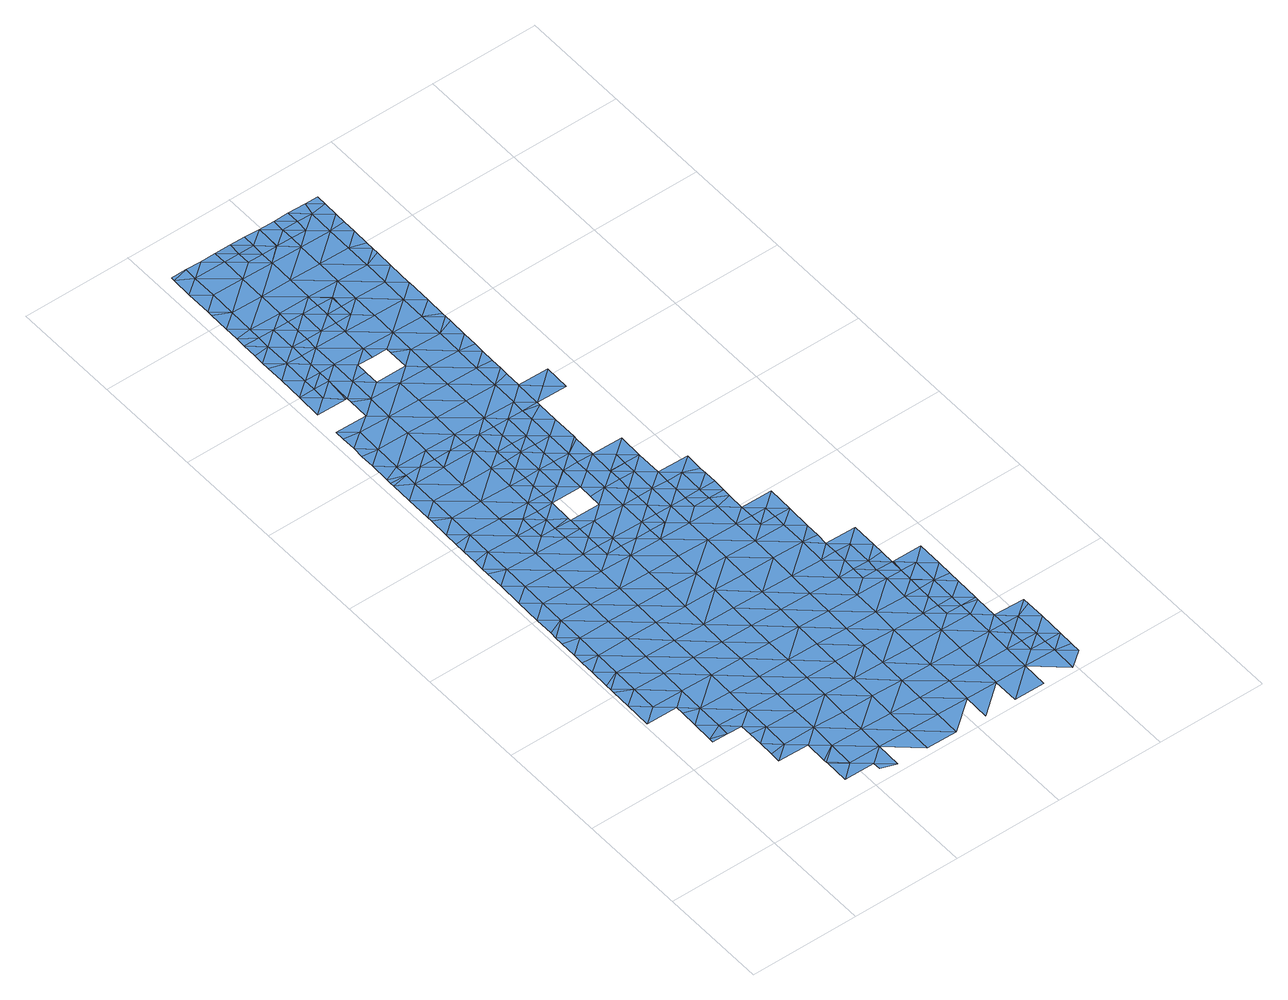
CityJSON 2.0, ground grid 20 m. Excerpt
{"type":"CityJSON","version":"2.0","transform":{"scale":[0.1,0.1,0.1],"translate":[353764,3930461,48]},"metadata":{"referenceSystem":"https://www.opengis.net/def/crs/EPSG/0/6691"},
"CityObjects":{
"waterbody1":{"type":"WaterBody","attributes":{"name":"3","class":"1140","function":"1","WaterBodyRiverFloodingRiskAttribute.description":"6","WaterBodyRiverFloodingRiskAttribute.rankOrg":"2","WaterBodyRiverFloodingRiskAttribute.adminType":"2","WaterBodyRiverFloodingRiskAttribute.scale":"L2"},"geometry":[{"type":"MultiSurface","lod":"1","boundaries":[[[0,1,2]],[[3,2,1]],[[4,0,2]],[[5,6,7]],[[8,0,4]],[[9,8,4]],[[9,10,11]],[[6,12,13]],[[11,10,14]],[[10,9,4]],[[12,6,5]],[[15,4,2]],[[12,16,13]],[[14,17,18]],[[15,2,3]],[[19,16,3]],[[18,17,20]],[[19,13,16]],[[17,14,10]],[[21,12,5]],[[22,23,24]],[[25,26,20]],[[4,27,10]],[[23,22,28]],[[15,3,16]],[[26,25,29]],[[30,22,24]],[[20,17,25]],[[22,31,28]],[[29,32,33]],[[34,12,21]],[[32,35,33]],[[36,28,31]],[[4,15,27]],[[32,29,25]],[[21,36,31]],[[16,12,34]],[[17,10,37]],[[38,25,17]],[[37,10,27]],[[39,40,41]],[[32,42,35]],[[34,43,16]],[[16,44,15]],[[41,45,39]],[[34,21,31]],[[37,38,17]],[[46,39,45]],[[40,47,48]],[[49,35,42]],[[30,50,22]],[[47,30,48]],[[39,47,40]],[[22,50,31]],[[51,32,25]],[[52,53,49]],[[38,51,25]],[[52,49,42]],[[27,15,44]],[[54,42,32]],[[16,43,44]],[[30,47,50]],[[55,56,57]],[[56,53,52]],[[46,58,39]],[[34,31,59]],[[55,53,56]],[[37,27,60]],[[61,38,37]],[[34,62,43]],[[63,52,42]],[[64,65,46]],[[31,50,59]],[[57,66,67]],[[27,44,60]],[[32,51,54]],[[47,39,58]],[[67,66,68]],[[66,57,56]],[[69,44,43]],[[47,70,50]],[[71,51,38]],[[34,59,62]],[[68,72,73]],[[63,42,54]],[[52,74,56]],[[37,60,61]],[[46,65,58]],[[75,59,50]],[[69,43,62]],[[76,73,72]],[[68,66,72]],[[44,77,60]],[[78,66,56]],[[47,58,70]],[[51,79,54]],[[38,61,71]],[[52,63,74]],[[80,81,82]],[[83,50,70]],[[80,76,81]],[[59,75,62]],[[76,72,81]],[[54,84,63]],[[44,69,77]],[[66,85,72]],[[51,71,79]],[[56,74,78]],[[82,86,87]],[[78,85,66]],[[75,50,83]],[[61,60,88]],[[58,89,70]],[[90,74,63]],[[88,60,77]],[[82,81,86]],[[91,92,87]],[[54,79,84]],[[86,91,87]],[[69,62,93]],[[71,61,94]],[[95,96,92]],[[69,97,77]],[[58,98,89]],[[94,61,88]],[[81,72,99]],[[71,100,79]],[[62,75,93]],[[93,97,69]],[[90,63,84]],[[94,100,71]],[[101,102,70]],[[72,85,99]],[[102,75,83]],[[95,92,91]],[[103,88,77]],[[101,70,89]],[[104,84,79]],[[78,105,85]],[[78,74,106]],[[83,70,102]],[[86,81,107]],[[97,103,77]],[[86,108,91]],[[74,90,106]],[[81,99,107]],[[109,93,75]],[[110,95,91]],[[98,111,89]],[[112,113,85]],[[78,114,105]],[[88,115,94]],[[104,79,100]],[[85,105,112]],[[99,85,113]],[[78,106,114]],[[116,110,91]],[[86,107,108]],[[117,97,93]],[[90,118,106]],[[119,120,84]],[[121,99,113]],[[75,102,109]],[[88,103,115]],[[94,122,100]],[[84,104,119]],[[116,91,108]],[[90,84,120]],[[101,89,123]],[[124,105,114]],[[125,99,121]],[[118,126,106]],[[126,127,106]],[[117,93,109]],[[128,103,97]],[[90,120,129]],[[89,111,123]],[[130,94,115]],[[101,131,102]],[[107,99,125]],[[114,106,127]],[[132,124,114]],[[129,120,118]],[[133,110,116]],[[102,131,109]],[[134,97,117]],[[101,123,135]],[[94,130,122]],[[121,136,125]],[[104,137,119]],[[114,127,132]],[[104,100,137]],[[138,118,120]],[[107,125,139]],[[108,107,140]],[[124,132,141]],[[108,142,116]],[[143,133,116]],[[144,123,111]],[[115,103,128]],[[101,135,131]],[[137,100,122]],[[97,134,128]],[[136,145,125]],[[140,107,139]],[[109,146,117]],[[119,147,120]],[[148,143,116]],[[142,148,116]],[[145,149,125]],[[130,115,150]],[[123,144,135]],[[117,146,134]],[[125,151,139]],[[138,120,152]],[[109,131,153]],[[147,119,137]],[[142,108,140]],[[115,128,150]],[[154,152,120]],[[147,154,120]],[[155,125,149]],[[151,125,155]],[[122,130,156]],[[109,153,146]],[[134,157,128]],[[158,159,139]],[[156,130,150]],[[139,159,140]],[[158,139,151]],[[146,157,134]],[[156,160,122]],[[122,161,137]],[[131,135,162]],[[163,148,142]],[[162,135,144]],[[159,164,140]],[[160,161,122]],[[128,165,150]],[[164,166,140]],[[142,140,166]],[[167,152,154]],[[153,131,168]],[[169,144,170]],[[142,171,163]],[[161,172,137]],[[172,154,147]],[[131,162,168]],[[128,157,165]],[[147,137,172]],[[169,162,144]],[[154,173,167]],[[142,166,171]],[[156,150,174]],[[153,168,175]],[[146,153,176]],[[150,165,174]],[[156,177,160]],[[178,168,162]],[[154,179,173]],[[157,146,176]],[[177,161,160]],[[153,175,176]],[[157,180,165]],[[171,166,181]],[[154,182,179]],[[183,156,174]],[[166,184,181]],[[154,172,182]],[[185,186,187]],[[188,171,181]],[[178,162,169]],[[189,175,168]],[[156,183,177]],[[161,190,172]],[[157,176,180]],[[184,191,181]],[[177,190,161]],[[192,193,185]],[[194,195,196]],[[197,189,168]],[[194,179,195]],[[198,169,199]],[[174,165,200]],[[185,187,192]],[[197,168,178]],[[181,201,188]],[[179,182,195]],[[175,189,176]],[[191,201,181]],[[187,202,192]],[[172,203,182]],[[165,180,200]],[[195,204,196]],[[192,205,193]],[[206,204,207]],[[205,191,208]],[[206,196,204]],[[183,174,209]],[[169,198,178]],[[208,193,205]],[[182,210,195]],[[209,174,200]],[[211,177,183]],[[202,212,192]],[[204,213,207]],[[172,190,203]],[[214,213,215]],[[216,204,195]],[[180,176,217]],[[214,207,213]],[[199,218,198]],[[219,211,183]],[[220,197,178]],[[221,216,195]],[[217,176,189]],[[182,222,210]],[[201,191,223]],[[224,200,180]],[[219,183,209]],[[198,225,178]],[[192,226,205]],[[191,205,223]],[[195,210,221]],[[177,211,190]],[[227,226,192]],[[228,215,229]],[[182,203,222]],[[192,212,227]],[[225,220,178]],[[229,215,213]],[[220,189,197]],[[216,230,204]],[[231,224,180]],[[232,201,223]],[[190,233,203]],[[230,234,204]],[[204,234,213]],[[231,180,217]],[[209,200,235]],[[205,236,223]],[[237,210,222]],[[233,238,203]],[[205,226,236]],[[239,229,213]],[[240,241,209]],[[240,209,235]],[[238,242,203]],[[234,239,213]],[[223,243,232]],[[203,242,222]],[[190,244,233]],[[217,189,245]],[[219,209,241]],[[244,190,211]],[[235,200,224]],[[245,246,217]],[[243,223,236]],[[247,237,222]],[[198,248,225]],[[241,249,219]],[[250,211,219]],[[243,251,232]],[[246,252,217]],[[217,253,231]],[[242,247,222]],[[249,250,219]],[[254,189,220]],[[255,256,198]],[[245,189,254]],[[248,257,225]],[[258,235,224]],[[217,252,253]],[[259,233,244]],[[257,260,225]],[[225,260,220]],[[198,256,248]],[[261,237,247]],[[262,263,231]],[[231,264,224]],[[262,231,253]],[[265,211,250]],[[244,211,266]],[[267,258,224]],[[268,245,254]],[[266,211,265]],[[231,263,264]],[[269,259,244]],[[270,271,220]],[[220,271,254]],[[220,260,270]],[[267,224,264]],[[272,248,256]],[[273,268,254]],[[274,256,255]],[[244,266,269]],[[275,258,267]],[[271,273,254]],[[276,272,256]],[[277,268,273]],[[278,276,256]],[[278,256,274]]]}]},
"waterbody2":{"type":"WaterBody","attributes":{"name":"3","class":"1140","function":"1","WaterBodyRiverFloodingRiskAttribute.description":"6","WaterBodyRiverFloodingRiskAttribute.rankOrg":"1","WaterBodyRiverFloodingRiskAttribute.adminType":"2","WaterBodyRiverFloodingRiskAttribute.scale":"L2"},"geometry":[{"type":"MultiSurface","lod":"1","boundaries":[[[124,141,279]],[[124,279,280]],[[105,124,280]],[[112,105,280]],[[112,280,121]],[[121,113,112]],[[279,145,280]],[[136,280,145]],[[136,121,280]]]}]},
"waterbody3":{"type":"WaterBody","attributes":{"name":"3","class":"1140","function":"1","WaterBodyRiverFloodingRiskAttribute.description":"6","WaterBodyRiverFloodingRiskAttribute.rankOrg":"2","WaterBodyRiverFloodingRiskAttribute.adminType":"2","WaterBodyRiverFloodingRiskAttribute.scale":"L2"},"geometry":[{"type":"MultiSurface","lod":"1","boundaries":[[[281,282,283]],[[282,284,283]],[[281,283,285]],[[286,285,283]],[[287,283,284]],[[288,284,289]],[[290,291,292]],[[293,292,294]],[[295,293,294]],[[293,296,292]],[[297,292,298]],[[292,297,290]],[[287,299,283]],[[283,299,286]],[[300,301,298]],[[300,302,301]],[[301,297,298]],[[303,285,286]],[[304,305,289]],[[305,306,289]],[[306,305,294]],[[307,294,305]],[[292,306,294]],[[306,292,291]],[[289,306,288]],[[304,289,308]],[[284,308,289]],[[282,308,284]],[[294,307,309]],[[309,295,294]],[[310,292,296]],[[298,292,310]],[[298,311,300]],[[310,311,298]]]}]},
"waterbody4":{"type":"WaterBody","attributes":{"name":"3","class":"1140","function":"1","WaterBodyRiverFloodingRiskAttribute.description":"6","WaterBodyRiverFloodingRiskAttribute.rankOrg":"1","WaterBodyRiverFloodingRiskAttribute.adminType":"2","WaterBodyRiverFloodingRiskAttribute.scale":"L2"},"geometry":[{"type":"MultiSurface","lod":"1","boundaries":[[[167,312,152]],[[173,194,312]],[[167,173,312]],[[313,212,314]],[[212,228,314]],[[212,315,228]],[[202,315,212]],[[202,187,315]],[[118,126,129]],[[193,208,316]],[[317,207,318]],[[319,317,318]],[[320,319,318]],[[184,166,316]],[[141,321,319]],[[319,321,317]],[[312,196,317]],[[185,193,322]],[[187,323,315]],[[132,321,141]],[[228,315,215]],[[228,229,314]],[[164,316,166]],[[164,159,316]],[[193,316,322]],[[322,316,159]],[[158,151,322]],[[322,151,324]],[[185,322,186]],[[324,186,322]],[[186,324,187]],[[187,324,323]],[[145,323,324]],[[315,323,318]],[[315,318,215]],[[214,215,318]],[[149,324,155]],[[239,313,314]],[[158,322,159]],[[151,155,324]],[[149,145,324]],[[320,318,323]],[[229,239,314]],[[207,214,318]],[[206,207,317]],[[196,206,317]],[[194,196,312]],[[179,194,173]],[[312,317,325]],[[325,152,312]],[[138,152,325]],[[127,126,325]],[[127,325,321]],[[127,321,132]],[[126,118,325]],[[138,325,118]],[[317,321,325]],[[208,191,316]],[[184,316,191]]]}]},
"waterbody5":{"type":"WaterBody","attributes":{"name":"3","class":"1140","function":"1","WaterBodyRiverFloodingRiskAttribute.description":"6","WaterBodyRiverFloodingRiskAttribute.rankOrg":"1","WaterBodyRiverFloodingRiskAttribute.adminType":"2","WaterBodyRiverFloodingRiskAttribute.scale":"L2"},"geometry":[{"type":"MultiSurface","lod":"1","boundaries":[[[326,327,328]],[[327,326,329]],[[330,331,332]],[[331,333,332]],[[333,331,334]],[[333,334,335]],[[336,335,334]],[[335,336,337]],[[338,337,336]],[[339,337,338]],[[340,337,339]],[[341,340,339]],[[342,340,341]],[[342,335,340]],[[343,342,341]],[[344,342,343]],[[345,342,344]],[[346,342,345]],[[333,342,346]],[[347,333,346]],[[332,333,347]],[[348,344,349]],[[344,251,349]],[[343,251,344]],[[232,251,343]],[[188,201,341]],[[341,171,188]],[[171,341,350]],[[163,171,350]],[[148,351,143]],[[350,351,148]],[[133,143,351]],[[133,351,110]],[[352,353,354]],[[353,355,354]],[[356,355,353]],[[356,357,355]],[[358,359,360]],[[358,360,361]],[[360,362,361]],[[290,297,363]],[[297,364,363]],[[364,297,301]],[[365,302,300]],[[365,366,302]],[[365,367,366]],[[368,369,370]],[[369,368,371]],[[368,351,371]],[[351,368,110]],[[95,110,368]],[[95,372,96]],[[373,374,375]],[[373,376,374]],[[376,373,377]],[[377,373,378]],[[373,379,378]],[[373,380,379]],[[376,377,354]],[[376,354,381]],[[354,382,381]],[[383,381,382]],[[383,384,381]],[[383,385,384]],[[383,386,385]],[[303,386,383]],[[286,386,303]],[[286,299,386]],[[281,285,387]],[[285,303,387]],[[387,303,383]],[[387,282,281]],[[388,282,387]],[[388,308,282]],[[304,308,388]],[[307,305,389]],[[390,391,392]],[[390,393,391]],[[361,393,390]],[[390,394,361]],[[390,355,394]],[[395,355,390]],[[395,382,355]],[[387,382,395]],[[395,390,392]],[[389,395,392]],[[389,388,395]],[[389,305,388]],[[363,284,288]],[[287,284,396]],[[287,396,299]],[[299,396,397]],[[398,376,399]],[[397,396,400]],[[400,396,401]],[[163,350,148]],[[401,396,363]],[[402,400,401]],[[403,400,402]],[[400,403,404]],[[331,404,403]],[[405,404,331]],[[406,404,405]],[[328,404,406]],[[327,404,328]],[[343,201,232]],[[407,349,251]],[[407,348,349]],[[201,343,341]],[[350,341,339]],[[371,350,339]],[[339,338,371]],[[336,408,338]],[[336,409,408]],[[410,409,336]],[[411,412,409]],[[413,412,411]],[[413,364,412]],[[401,364,413]],[[414,401,413]],[[302,412,364]],[[415,412,302]],[[415,408,412]],[[416,408,415]],[[417,408,416]],[[417,418,338]],[[369,338,418]],[[419,369,418]],[[420,369,419]],[[421,418,422]],[[419,418,421]],[[422,418,417]],[[410,334,403]],[[403,423,410]],[[409,412,408]],[[408,417,338]],[[340,335,337]],[[336,334,410]],[[333,335,342]],[[424,399,425]],[[398,399,424]],[[377,352,354]],[[426,376,398]],[[399,384,425]],[[425,384,427]],[[427,384,428]],[[429,428,385]],[[429,385,430]],[[431,430,385]],[[329,430,431]],[[327,329,431]],[[327,431,400]],[[331,330,405]],[[334,331,403]],[[400,404,327]],[[423,403,402]],[[402,401,414]],[[431,397,400]],[[386,397,431]],[[396,284,363]],[[288,291,363]],[[288,306,291]],[[388,305,304]],[[388,387,395]],[[386,299,397]],[[386,431,385]],[[384,385,428]],[[399,381,384]],[[387,383,382]],[[381,399,376]],[[376,426,374]],[[380,373,375]],[[380,375,432]],[[95,368,372]],[[351,350,371]],[[369,371,338]],[[369,420,370]],[[372,368,370]],[[366,415,302]],[[301,302,364]],[[401,363,364]],[[291,290,363]],[[362,433,393]],[[361,362,393]],[[394,358,361]],[[357,394,355]],[[382,354,355]],[[433,434,435]],[[311,367,365]],[[307,389,436]],[[437,436,389]],[[392,438,437]],[[438,392,439]],[[392,391,439]],[[393,440,391]],[[393,435,440]],[[440,439,391]],[[437,389,392]],[[307,436,309]],[[300,311,365]],[[433,435,393]]]}]},
"waterbody6":{"type":"WaterBody","attributes":{"name":"3","class":"1140","function":"1","WaterBodyRiverFloodingRiskAttribute.description":"6","WaterBodyRiverFloodingRiskAttribute.rankOrg":"1","WaterBodyRiverFloodingRiskAttribute.adminType":"2","WaterBodyRiverFloodingRiskAttribute.scale":"L2"},"geometry":[{"type":"MultiSurface","lod":"1","boundaries":[[[441,442,443]],[[210,237,221]],[[444,234,441]],[[443,444,441]],[[441,234,230]],[[237,261,445]],[[221,237,445]],[[445,216,221]],[[446,442,445]],[[216,441,230]],[[445,441,216]],[[441,445,442]],[[261,446,445]]]}]},
"waterbody7":{"type":"WaterBody","attributes":{"name":"3","class":"1140","function":"1","WaterBodyRiverFloodingRiskAttribute.description":"6","WaterBodyRiverFloodingRiskAttribute.rankOrg":"1","WaterBodyRiverFloodingRiskAttribute.adminType":"2","WaterBodyRiverFloodingRiskAttribute.scale":"L2"},"geometry":[{"type":"MultiSurface","lod":"1","boundaries":[[[447,242,448]],[[269,447,448]],[[238,448,242]],[[259,269,448]],[[233,259,448]],[[233,448,238]]]}]},
"waterbody8":{"type":"WaterBody","attributes":{"name":"3","class":"1140","function":"1","WaterBodyRiverFloodingRiskAttribute.description":"6","WaterBodyRiverFloodingRiskAttribute.rankOrg":"1","WaterBodyRiverFloodingRiskAttribute.adminType":"2","WaterBodyRiverFloodingRiskAttribute.scale":"L2"},"geometry":[{"type":"MultiSurface","lod":"1","boundaries":[[[275,449,258]],[[449,275,450]],[[450,451,449]],[[451,452,453]],[[240,258,449]],[[250,453,452]],[[453,250,249]],[[241,453,249]],[[241,240,449]],[[240,235,258]],[[451,453,449]],[[453,241,449]]]}]},
"waterbody9":{"type":"WaterBody","attributes":{"name":"3","class":"1140","function":"1","WaterBodyRiverFloodingRiskAttribute.description":"6","WaterBodyRiverFloodingRiskAttribute.rankOrg":"1","WaterBodyRiverFloodingRiskAttribute.adminType":"2","WaterBodyRiverFloodingRiskAttribute.scale":"L2"},"geometry":[{"type":"MultiSurface","lod":"1","boundaries":[[[454,455,456]],[[455,264,457]],[[456,455,458]],[[264,263,457]],[[459,458,457]],[[246,460,252]],[[268,277,460]],[[246,268,460]],[[246,245,268]],[[460,461,457]],[[457,253,460]],[[262,253,457]],[[277,461,460]],[[459,457,461]],[[253,252,460]],[[262,457,263]],[[457,458,455]],[[454,275,267]],[[455,267,264]],[[267,455,454]]]}]},
"waterbody10":{"type":"WaterBody","attributes":{"name":"3","class":"1140","function":"1","WaterBodyRiverFloodingRiskAttribute.description":"6","WaterBodyRiverFloodingRiskAttribute.rankOrg":"1","WaterBodyRiverFloodingRiskAttribute.adminType":"2","WaterBodyRiverFloodingRiskAttribute.scale":"L2"},"geometry":[{"type":"MultiSurface","lod":"1","boundaries":[[[462,271,463]],[[463,464,462]],[[270,463,271]],[[463,465,464]],[[257,248,466]],[[257,466,260]],[[260,463,270]],[[465,463,466]],[[276,465,466]],[[272,276,466]],[[272,466,248]],[[466,463,260]]]}]},
"waterbody11":{"type":"WaterBody","attributes":{"name":"3","class":"1140","function":"1","WaterBodyRiverFloodingRiskAttribute.description":"6","WaterBodyRiverFloodingRiskAttribute.rankOrg":"2","WaterBodyRiverFloodingRiskAttribute.adminType":"2","WaterBodyRiverFloodingRiskAttribute.scale":"L2"},"geometry":[{"type":"MultiSurface","lod":"1","boundaries":[[[378,467,377]],[[378,468,467]],[[468,469,467]],[[353,467,469]],[[467,353,352]],[[357,356,470]],[[470,356,469]],[[471,470,469]],[[471,359,470]],[[470,359,358]],[[357,470,358]],[[353,469,356]],[[352,377,467]],[[379,468,378]],[[394,357,358]]]}]}
},
"vertices":[
[4,366,7],[4,319,6],[33,342,6],[61,318,6],[33,388,7],[87,226,5],[59,234,6],[59,226,6],[5,403,7],[5,411,7],[34,434,7],[5,421,7],[88,248,6],[60,271,6],[6,458,7],[89,341,6],[88,294,6],[35,480,7],[6,483,7],[61,303,6],[7,504,7],[115,225,5],[143,155,4],[114,150,5],[114,132,4],[36,526,8],[7,533,7],[90,387,7],[115,178,5],[7,550,7],[171,131,4],[144,201,5],[36,573,8],[8,562,8],[144,247,5],[8,596,8],[115,204,5],[91,433,7],[92,480,8],[198,62,3],[170,85,4],[170,81,4],[37,619,8],[145,293,6],[146,340,6],[170,39,3],[226,38,3],[199,108,4],[170,90,4],[9,643,8],[200,154,5],[92,526,8],[38,665,8],[10,688,8],[93,572,8],[10,721,8],[39,711,8],[10,735,8],[255,61,3],[200,200,5],[147,386,7],[147,432,7],[201,246,5],[94,618,8],[226,24,3],[254,14,3],[39,758,8],[11,754,8],[11,782,8],[202,292,5],[256,107,4],[148,479,8],[40,804,8],[11,801,8],[95,664,8],[257,199,5],[12,827,8],[203,339,6],[95,710,8],[149,525,8],[13,864,8],[41,850,8],[13,874,8],[256,153,4],[150,571,8],[96,757,8],[42,896,8],[13,920,8],[203,385,6],[311,60,3],[150,617,8],[42,942,8],[14,959,8],[258,245,5],[204,431,7],[43,965,8],[14,966,8],[259,292,5],[311,13,3],[97,803,8],[205,478,8],[312,106,3],[313,152,4],[259,338,6],[206,524,8],[124,733,8],[151,663,8],[98,849,8],[98,895,8],[314,199,4],[71,965,8],[367,12,3],[124,756,8],[125,779,8],[152,709,8],[260,384,6],[99,942,8],[314,245,4],[180,640,8],[206,570,8],[207,616,8],[125,780,8],[262,477,8],[368,59,3],[152,733,8],[153,802,8],[180,663,8],[180,686,8],[316,337,5],[179,640,8],[261,430,7],[370,151,3],[181,709,8],[99,964,8],[315,291,5],[369,105,3],[153,779,8],[262,523,8],[208,640,8],[154,848,8],[155,895,8],[181,732,8],[156,941,8],[127,964,8],[425,58,3],[182,779,8],[371,244,4],[263,569,8],[128,964,8],[182,801,8],[317,383,6],[182,825,8],[236,639,8],[370,198,4],[264,615,8],[182,824,8],[317,429,7],[372,290,4],[183,847,8],[183,871,8],[318,476,8],[319,522,8],[426,104,3],[156,963,8],[184,894,8],[373,336,5],[184,917,8],[264,639,8],[426,150,3],[481,57,3],[424,11,3],[185,963,8],[320,568,8],[292,638,8],[373,382,6],[427,197,3],[428,243,3],[375,475,8],[482,103,3],[293,638,8],[429,289,4],[212,940,8],[321,614,8],[374,428,7],[212,917,8],[239,847,8],[239,824,8],[239,823,8],[213,962,8],[484,196,5],[376,521,8],[240,916,8],[268,846,8],[239,870,8],[293,661,8],[321,660,8],[294,684,8],[483,149,4],[538,56,3],[481,10,3],[429,335,5],[241,962,8],[267,823,8],[376,567,8],[322,707,8],[268,893,8],[294,707,8],[294,730,8],[240,893,8],[430,381,6],[349,637,8],[432,474,8],[296,822,8],[323,753,8],[295,754,8],[295,776,8],[350,683,8],[485,242,3],[537,10,3],[431,427,7],[540,148,4],[349,660,8],[377,614,8],[269,939,8],[486,334,5],[539,102,3],[297,869,8],[296,863,8],[295,777,8],[323,776,8],[350,706,8],[485,288,4],[269,961,8],[405,543,8],[351,729,8],[458,358,5],[297,916,8],[378,637,8],[405,566,8],[351,776,8],[458,381,6],[459,404,6],[405,590,8],[298,955,8],[432,520,8],[513,219,4],[513,241,4],[406,622,8],[567,79,3],[459,427,7],[459,450,7],[298,961,8],[513,264,4],[513,265,4],[540,195,5],[594,9,2],[595,55,3],[567,102,3],[486,358,5],[433,543,8],[567,124,3],[406,636,8],[514,287,4],[514,310,5],[514,311,5],[460,472,7],[460,497,8],[515,334,5],[541,218,4],[461,542,8],[568,148,4],[568,171,4],[595,79,3],[569,213,4],[623,31,3],[515,357,5],[624,78,3],[569,218,4],[623,50,3],
[181,737,8],[153,756,8],
[162,1334,8],[134,1334,8],[162,1310,8],[133,1288,8],[190,1333,8],[190,1310,8],[161,1287,8],[105,1288,8],[105,1311,8],[76,1265,8],[77,1288,8],[48,1266,8],[19,1290,8],[48,1312,8],[20,1309,8],[19,1276,8],[76,1242,8],[47,1220,8],[190,1287,8],[47,1197,8],[75,1219,8],[75,1197,8],[191,1333,8],[105,1335,8],[77,1335,8],[77,1289,8],[49,1336,8],[133,1334,8],[20,1336,8],[19,1243,8],[18,1197,8],
[265,661,8],[352,821,8],[324,799,8],[267,800,8],[212,894,8],[265,707,8],[266,754,8],[237,731,8],[237,753,8],[209,708,8],[211,847,8],[238,778,8],[210,801,8],[208,662,8],
[302,1202,8],[274,1216,8],[302,1193,8],[303,1238,8],[301,1119,8],[272,1123,8],[300,1100,8],[271,1077,8],[215,1124,8],[215,1078,8],[159,1125,8],[158,1079,8],[101,1080,8],[157,1033,8],[214,1032,8],[213,986,8],[271,1031,8],[270,985,8],[299,1008,8],[299,1038,8],[300,1054,8],[300,1075,8],[355,1007,8],[327,984,8],[156,987,8],[100,988,8],[221,1472,8],[193,1472,8],[221,1448,8],[164,1449,8],[192,1472,8],[164,1472,8],[136,1496,8],[137,1518,9],[108,1519,8],[108,1496,8],[80,1519,8],[104,1265,8],[104,1219,8],[46,1174,8],[71,1150,8],[17,1151,8],[43,988,8],[44,1035,8],[15,1012,8],[101,1034,8],[14,975,8],[278,1493,8],[306,1470,8],[307,1497,8],[277,1447,8],[249,1471,8],[250,1494,8],[250,1517,8],[282,1516,8],[220,1402,8],[163,1403,8],[219,1356,8],[276,1355,8],[275,1309,8],[218,1310,8],[163,1357,8],[106,1357,8],[49,1358,8],[107,1450,8],[51,1451,8],[50,1404,8],[51,1497,8],[136,1473,8],[107,1403,8],[161,1264,8],[218,1263,8],[306,1424,8],[277,1401,8],[217,1217,8],[160,1218,8],[188,1195,8],[216,1171,8],[273,1170,8],[301,1146,8],[302,1181,8],[354,960,8],[102,1126,8],[131,1149,8],[188,1148,8],[131,1176,8],[103,1173,8],[131,1196,8],[159,1195,8],[74,1150,8],[74,1140,8],[74,1103,8],[45,1081,8],[16,1059,8],[15,1039,8],[16,1086,8],[16,1104,8],[188,1185,8],[305,1392,8],[305,1377,8],[306,1449,8],[305,1366,8],[304,1331,8],[303,1286,8],[303,1285,8],[274,1262,8],[307,1516,8],[52,1520,8],[23,1520,8],[23,1513,8],[21,1355,8],[21,1382,8],[22,1419,8],[22,1428,8],[22,1475,8],
[379,706,8],[407,682,8],[407,695,8],[408,728,8],[378,660,8],[407,660,8],
[462,589,8],[433,566,8],
[487,380,6],[515,383,6],[516,403,6],[516,449,6],[488,426,6],
[517,357,5],[543,333,5],[571,356,5],[542,287,4],[570,310,5],[570,284,4],[541,241,4],[570,263,4],
[625,170,3],[596,147,3],[625,159,3],[625,124,3],[596,101,3],
[221,1494,8],[222,1517,8],[194,1517,8],[165,1495,9],[165,1518,9]
]}
